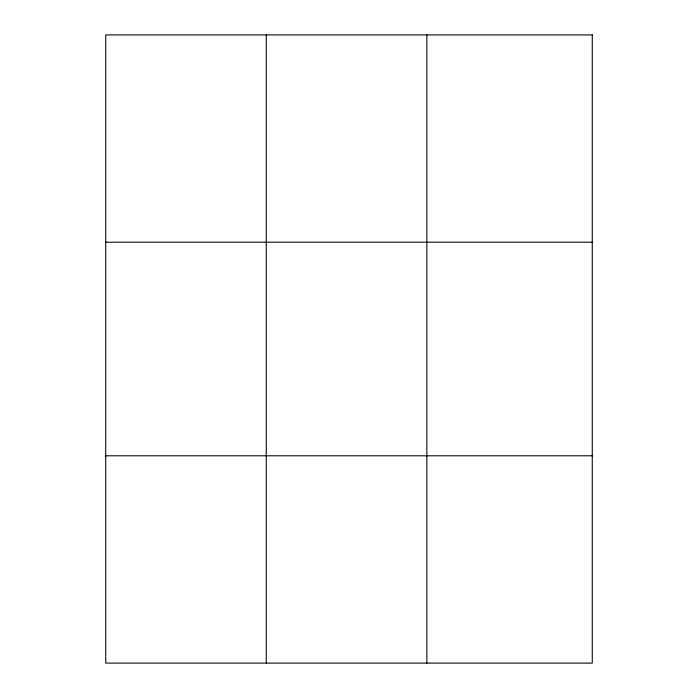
<?xml version="1.0" encoding="UTF-8"?>
<svg xmlns="http://www.w3.org/2000/svg" width="698" height="698" viewBox="0 0 698 698"><rect width="100%" height="100%" fill="white"/><g stroke="black" fill="none" stroke-linecap="round" stroke-linejoin="round"><path stroke-width="1.05" d="M266.287 34.9L266.287 663.1M426.844 34.9L426.844 663.1M105.73 242.206L592.27 242.206M105.73 455.794L592.27 455.794M592.27 34.9L592.27 663.1L105.73 663.1L105.73 34.9L592.27 34.9"/></g></svg>
